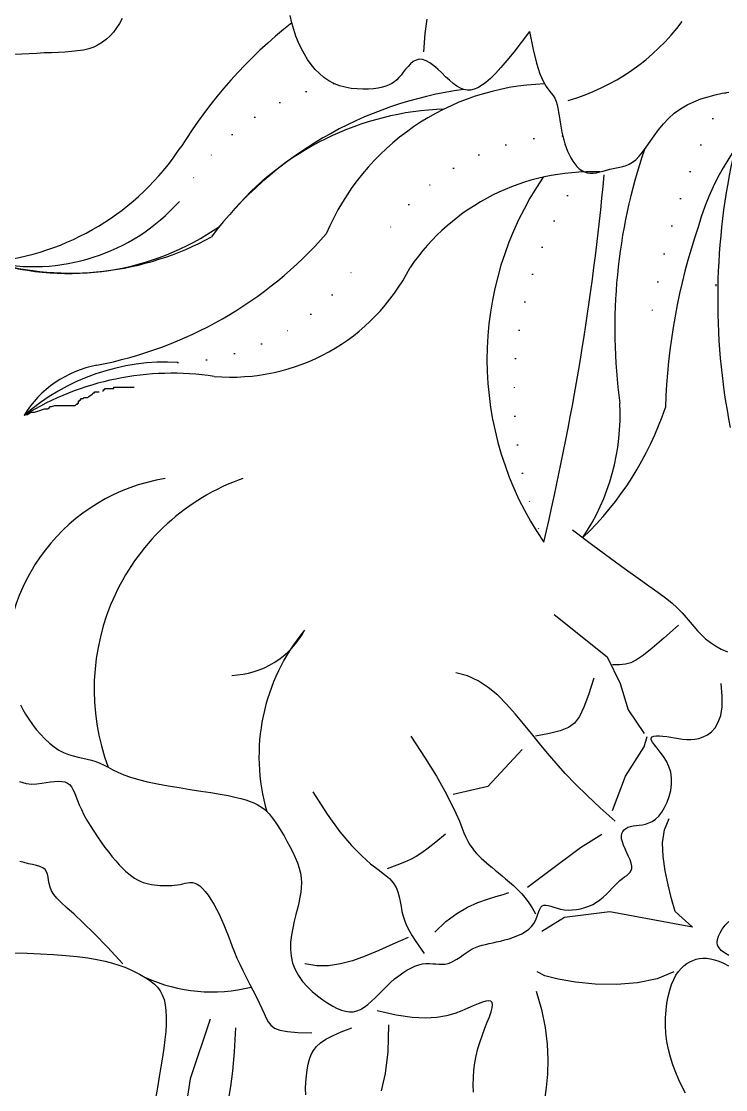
# Model space of a CAD drawing. Extents: x 477 to 1072, y 2734 to 3432.
# Drawn here: x 689.5 to 844.8, y 2968.8 to 3204.5 of the extents above; entities that cross this region are included whole.
import ezdxf

# ---------------------------------------------------------------- set-up
doc = ezdxf.new("R2010")
doc.units = 0
doc.header["$LTSCALE"] = 10
doc.header["$MEASUREMENT"] = 0
doc.linetypes.add('DOT2', pattern=[0.125, 0, -0.125])
for name, color, linetype in [('3', 3, 'CONTINUOUS'), ('4', 4, 'CONTINUOUS'), ('7', 7, 'CONTINUOUS')]:
    doc.layers.add(name, color=color, linetype=linetype)

msp = doc.modelspace()

# ---------------------------------------------------------------- linework, layer by layer
at = {"layer": '3'}
for points in [[(834.46, 3071.31), (831.17, 3068.42), (828.64, 3066.24), (826.7, 3064.68), (825.17, 3063.64), (823.9, 3063.01), (822.7, 3062.68), (821.4, 3062.56), (819.84, 3062.54)], [(815.75, 3059.62), (814.57, 3055.96), (813.57, 3053.18), (812.6, 3051.14), (811.51, 3049.69), (810.14, 3048.68), (808.34, 3047.96), (805.98, 3047.37), (802.88, 3046.77)], [(819.84, 3030.41), (822.76, 3038.01), (826.86, 3044.43), (827.53, 3046.75)], [(799.96, 3043.85), (792.36, 3035.67), (784.75, 3033.92)], [(689.07, 3036.81), (690.55, 3036.35), (691.79, 3036.23), (692.89, 3036.31), (693.95, 3036.44), (694.95, 3036.57), (695.91, 3036.7), (696.8, 3036.79), (697.63, 3036.84), (698.38, 3036.81), (699.04, 3036.69), (699.62, 3036.46), (700.09, 3036.11), (700.49, 3035.63), (700.84, 3035.04), (701.16, 3034.34), (701.48, 3033.54), (701.83, 3032.64), (702.23, 3031.66), (702.71, 3030.6), (703.28, 3029.46), (703.93, 3028.28), (704.65, 3027.06), (705.43, 3025.83), (706.24, 3024.61), (707.07, 3023.41), (707.91, 3022.26), (708.73, 3021.18), (709.53, 3020.18), (710.3, 3019.27), (711.04, 3018.44), (711.77, 3017.69), (712.46, 3017.02), (713.14, 3016.42), (713.81, 3015.91), (714.45, 3015.47), (715.08, 3015.1), (715.7, 3014.79), (716.31, 3014.54), (716.92, 3014.35), (717.53, 3014.19), (718.14, 3014.08), (718.76, 3013.99), (719.39, 3013.92), (720.04, 3013.87), (720.69, 3013.84), (721.35, 3013.82), (722, 3013.83), (722.65, 3013.85), (723.28, 3013.9), (723.9, 3013.98), (724.49, 3014.08), (725.06, 3014.2), (725.61, 3014.33), (726.13, 3014.44), (726.66, 3014.5), (727.18, 3014.49), (727.71, 3014.38), (728.25, 3014.15), (728.82, 3013.77), (729.41, 3013.22), (730.03, 3012.52), (730.65, 3011.7), (731.27, 3010.76), (731.89, 3009.73), (732.49, 3008.65), (733.07, 3007.51), (733.61, 3006.36), (734.11, 3005.2), (734.59, 3004.03), (735.05, 3002.85), (735.5, 3001.65), (735.98, 3000.42), (736.48, 2999.15), (737.03, 2997.84), (737.63, 2996.48), (738.3, 2995.06), (739.02, 2993.62), (739.76, 2992.16), (740.51, 2990.72), (741.23, 2989.32), (741.91, 2987.98), (742.52, 2986.73), (743.04, 2985.59), (743.46, 2984.59), (743.9, 2983.73), (744.46, 2983), (745.28, 2982.4), (746.47, 2981.94), (748.17, 2981.61), (750.48, 2981.41), (753.55, 2981.35)], [(837.51, 3004.64), (833.68, 3008.09), (832.92, 3010.93), (832.14, 3013.97), (831.46, 3017.11), (831.01, 3020.26), (830.93, 3023.3), (831.35, 3026.14), (832.39, 3028.67)], [(783, 3025.16), (780.86, 3023.42), (779.18, 3022.08), (777.8, 3021.06), (776.57, 3020.26), (775.34, 3019.6), (773.95, 3018.99), (772.27, 3018.34), (770.13, 3017.56)], [(801.13, 3013.47), (805.8, 3016.98), (812.82, 3022.23), (817.5, 3025.16)], [(780.66, 3003.54), (783.09, 3005.88), (785.52, 3007.7), (787.9, 3009.09), (790.16, 3010.11), (792.26, 3010.87), (794.15, 3011.43), (795.75, 3011.88), (797.03, 3012.3)], [(837.51, 3004.64), (819.26, 3008.06), (809.26, 3006.81), (804.26, 3003.68)], [(845.54, 2998.43), (844.59, 2998.98), (843.87, 2999.53), (843.37, 3000.09), (843.06, 3000.68), (842.95, 3001.3), (843, 3001.96), (843.22, 3002.67), (843.59, 3003.42), (844.09, 3004.23), (844.74, 3005.07), (845.52, 3005.93)], [(774.81, 3002.37), (771.43, 3000.87), (768.29, 2999.49), (765.34, 2998.26), (762.53, 2997.26), (759.84, 2996.53), (757.22, 2996.13), (754.62, 2996.11), (752.01, 2996.53)], [(835.99, 2967.99), (835.23, 2969.45), (834.5, 2970.99), (833.81, 2972.59), (833.19, 2974.25), (832.65, 2975.94), (832.21, 2977.67), (831.87, 2979.42), (831.66, 2981.18), (831.57, 2982.93), (831.58, 2984.64), (831.69, 2986.31), (831.89, 2987.9), (832.17, 2989.39), (832.51, 2990.78), (832.92, 2992.02), (833.37, 2993.12), (833.87, 2994.07), (834.41, 2994.88), (834.99, 2995.57), (835.6, 2996.15), (836.24, 2996.63), (836.91, 2997.02), (837.6, 2997.33), (838.32, 2997.57), (839.06, 2997.73), (839.83, 2997.81), (840.64, 2997.8), (841.49, 2997.69), (842.4, 2997.48), (843.36, 2997.15), (844.38, 2996.71), (845.46, 2996.14)], [(803.01, 2990.56), (804.2, 2986.45), (805, 2982.55), (805.46, 2978.87), (805.63, 2975.42), (805.55, 2972.21), (805.27, 2969.24), (804.84, 2966.52)], [(789.23, 2968.23), (789.16, 2969.86), (789.18, 2971.48), (789.3, 2973.1), (789.5, 2974.7), (789.8, 2976.29), (790.19, 2977.86), (790.65, 2979.41), (791.18, 2980.91), (791.71, 2982.34), (792.23, 2983.68), (792.7, 2984.89), (793.07, 2985.96), (793.33, 2986.85), (793.42, 2987.54), (793.32, 2988.02), (793.04, 2988.29), (792.58, 2988.38), (791.95, 2988.31), (791.17, 2988.09), (790.23, 2987.74), (789.15, 2987.29), (787.95, 2986.76), (786.6, 2986.18), (785.07, 2985.6), (783.28, 2985.09), (781.15, 2984.74), (778.63, 2984.6), (775.64, 2984.75), (772.12, 2985.26), (767.99, 2986.19)], [(731.1, 2984.32), (726.72, 2971.2), (725.47, 2963.08), (721.72, 2963.08), (718.18, 2961.26)], [(736.72, 2982.44), (736.44, 2977.15), (736.06, 2972.89), (735.62, 2969.52), (735.15, 2966.9)], [(752.21, 2967.65), (752.18, 2969.07), (752.22, 2970.48), (752.33, 2971.84), (752.5, 2973.16), (752.73, 2974.39), (753.03, 2975.52), (753.41, 2976.54), (753.9, 2977.46), (754.56, 2978.31), (755.45, 2979.12), (756.62, 2979.91), (758.13, 2980.71), (760.02, 2981.54), (762.36, 2982.44)], [(770.49, 2983.07), (770.28, 2977.13), (769.71, 2972.33), (768.85, 2968.53)]]:
    msp.add_lwpolyline(points, dxfattribs=at)
at = {"layer": '3', "linetype": 'DOT2', "ltscale": 5}
for centre, radius, start, end in [((769.1, 3141.51), 50.46, 102.2359, 152.4984), ((990.76, 3112.93), 164.51, 152.534, 171.5177), ((810.14, 3131.08), 48.25, 91.5679, 146.6581), ((884.2, 3122.57), 86.06, 145.3709, 202.4974), ((722.85, 3178.22), 48.94, 271.3331, 327.4388)]:
    msp.add_arc(centre, radius, start, end, dxfattribs=at)
at = {"layer": '3'}
for centre, radius, start, end in [((798.37, 3106.23), 84.05, 97.745, 142.8168), ((815.23, 3122.81), 48.53, 87.8128, 145.5693), ((230.62, 3225.88), 590.02, 346.64979, 354.62884), ((692.17, 3193.57), 43.15, 257.2803, 318.2103), ((969.64, 3114.9), 138.17, 161.3416, 178.158), ((700.33, 3213.19), 64.19, 254.0345, 298.9563), ((735.76, 3170.3), 44.26, 265.1654, 333.053), ((721.45, 3081.72), 47.64, 86.9404, 131.1905), ((722.78, 3064.89), 62, 81.422, 121.8315), ((764.72, 3141.61), 70.43, 313.6264, 341.5678), ((728.03, 3062.15), 42.08, 99.3444, 185.1669), ((754.86, 3057.19), 49.34, 109.5773, 200.4665), ((735.17, 3079.27), 19.07, 272.1446, 331.556), ((785.32, 3042.39), 43.44, 140.2126, 196.3547), ((731.49, 3025.78), 35.41, 245.6001, 284.1331)]:
    msp.add_arc(centre, radius, start, end, dxfattribs=at)
at = {"layer": '4'}
for p, q in [((842.72, 3146.1), (842.72, 3146.54)), ((707.85, 3123.29), (707.85, 3123.54)), ((707.85, 3123.54), (709.85, 3123.54)), ((709.85, 3123.54), (709.85, 3123.79)), ((709.85, 3123.79), (714.35, 3123.79)), ((702.59, 3121.04), (702.59, 3121.29)), ((702.59, 3121.29), (703.09, 3121.29)), ((703.09, 3121.29), (703.34, 3121.54)), ((703.34, 3121.54), (704.09, 3121.54)), ((704.09, 3121.54), (704.34, 3121.79)), ((704.34, 3121.79), (705.09, 3122.29)), ((705.09, 3122.29), (705.34, 3122.54)), ((705.34, 3122.54), (705.59, 3122.54)), ((705.59, 3122.54), (705.59, 3122.79)), ((705.59, 3122.79), (706.6, 3122.79)), ((707.35, 3123.04), (707.6, 3123.04)), ((707.6, 3123.04), (707.6, 3123.29)), ((707.6, 3123.29), (707.85, 3123.29)), ((693.08, 3118.54), (694.58, 3119.04)), ((694.58, 3119.04), (695.33, 3119.04)), ((695.33, 3119.04), (695.58, 3119.29)), ((695.58, 3119.29), (695.83, 3119.54)), ((695.83, 3119.54), (696.08, 3119.54)), ((696.08, 3119.54), (696.84, 3119.79)), ((696.84, 3119.79), (701.34, 3119.79)), ((701.34, 3119.79), (701.59, 3120.04)), ((701.59, 3120.04), (701.84, 3120.04)), ((701.84, 3120.04), (701.84, 3120.29)), ((701.84, 3120.29), (702.09, 3120.29)), ((702.09, 3120.29), (702.09, 3120.79)), ((702.09, 3120.79), (702.34, 3120.79)), ((702.34, 3120.79), (702.34, 3121.04)), ((702.34, 3121.04), (702.59, 3121.04)), ((690.08, 3117.79), (690.83, 3117.79)), ((690.83, 3117.79), (691.58, 3118.29)), ((691.58, 3118.29), (692.33, 3118.29)), ((692.33, 3118.29), (693.08, 3118.54))]:
    msp.add_line(p, q, dxfattribs=at)
for points in [[(711.72, 3205.16), (711.1, 3204.1), (710.46, 3203.11), (709.77, 3202.19), (709.03, 3201.35), (708.23, 3200.59), (707.37, 3199.92), (706.44, 3199.35), (705.42, 3198.87), (704.32, 3198.5), (703.14, 3198.22), (701.87, 3198.01), (700.53, 3197.87), (699.13, 3197.76), (697.65, 3197.69), (696.11, 3197.62), (694.52, 3197.56), (692.88, 3197.48), (691.21, 3197.4), (689.54, 3197.31), (687.9, 3197.23)], [(801.58, 3202.33), (799.74, 3199.9), (798.08, 3197.77), (796.58, 3195.94), (795.24, 3194.37), (794.03, 3193.04), (792.93, 3191.96), (791.93, 3191.08), (791, 3190.39), (790.14, 3189.89), (789.33, 3189.55), (788.55, 3189.38), (787.79, 3189.37), (787.05, 3189.51), (786.3, 3189.81), (785.53, 3190.25), (784.74, 3190.83), (783.92, 3191.53), (783.06, 3192.32), (782.19, 3193.15), (781.31, 3193.97), (780.44, 3194.73), (779.58, 3195.37), (778.76, 3195.86), (777.98, 3196.14), (777.25, 3196.19), (776.57, 3196.01), (775.93, 3195.66), (775.34, 3195.17), (774.77, 3194.59), (774.24, 3193.96), (773.72, 3193.31), (773.23, 3192.69), (772.75, 3192.13), (772.26, 3191.64), (771.75, 3191.2), (771.2, 3190.83), (770.58, 3190.5), (769.89, 3190.23), (769.1, 3190), (768.19, 3189.82), (767.16, 3189.68), (766.02, 3189.59), (764.79, 3189.57), (763.52, 3189.62), (762.21, 3189.76), (760.91, 3190), (759.63, 3190.35), (758.41, 3190.83), (757.26, 3191.43), (756.19, 3192.16), (755.2, 3193), (754.27, 3193.95), (753.41, 3195), (752.62, 3196.12), (751.89, 3197.32), (751.21, 3198.59), (750.59, 3199.91), (750.03, 3201.29), (749.54, 3202.73), (749.11, 3204.23), (748.75, 3205.8)], [(801.58, 3202.33), (802.36, 3198.34), (803.12, 3195.28), (803.86, 3192.99), (804.55, 3191.33), (805.2, 3190.16), (805.79, 3189.34), (806.32, 3188.72), (806.76, 3188.16), (807.13, 3187.56), (807.42, 3186.88), (807.64, 3186.14), (807.83, 3185.35), (807.98, 3184.52), (808.11, 3183.66), (808.23, 3182.78), (808.36, 3181.89), (808.51, 3181), (808.68, 3180.11), (808.88, 3179.24), (809.1, 3178.37), (809.36, 3177.52), (809.64, 3176.7), (809.95, 3175.9), (810.29, 3175.13), (810.67, 3174.4), (811.09, 3173.71), (811.54, 3173.08), (812.02, 3172.51), (812.54, 3172.02), (813.1, 3171.62), (813.68, 3171.32), (814.31, 3171.12), (814.97, 3171.04), (815.65, 3171.05), (816.36, 3171.15), (817.09, 3171.3), (817.82, 3171.49), (818.56, 3171.7), (819.3, 3171.9), (820.03, 3172.09), (820.75, 3172.24), (821.46, 3172.38), (822.16, 3172.54), (822.86, 3172.76), (823.57, 3173.05), (824.29, 3173.47), (825.01, 3174.02), (825.75, 3174.76), (826.52, 3175.69), (827.32, 3176.79), (828.16, 3178), (829.06, 3179.29), (830.03, 3180.61), (831.09, 3181.9), (832.23, 3183.14), (833.49, 3184.27), (834.85, 3185.25), (836.31, 3186.09), (837.83, 3186.81), (839.39, 3187.41), (840.97, 3187.91), (842.54, 3188.33), (844.06, 3188.67), (845.53, 3188.94)], [(811.07, 3092.34), (815.56, 3088.92), (819.43, 3086.05), (822.73, 3083.66), (825.53, 3081.67), (827.9, 3080.01), (829.88, 3078.6), (831.54, 3077.36), (832.95, 3076.22), (834.15, 3075.12), (835.2, 3074.05), (836.13, 3073), (836.99, 3071.98), (837.8, 3071), (838.61, 3070.06), (839.47, 3069.15), (840.4, 3068.29), (841.45, 3067.47), (842.6, 3066.71), (843.87, 3066.01), (845.23, 3065.38)], [(689.26, 3053.74), (689.8, 3052.71), (690.41, 3051.64), (691.12, 3050.53), (691.9, 3049.41), (692.75, 3048.3), (693.67, 3047.22), (694.63, 3046.21), (695.64, 3045.27), (696.67, 3044.45), (697.72, 3043.75), (698.79, 3043.2), (699.85, 3042.78), (700.91, 3042.46), (701.96, 3042.2), (702.99, 3041.97), (704, 3041.75), (704.97, 3041.51), (705.91, 3041.22), (706.81, 3040.85), (707.7, 3040.42), (708.63, 3039.93), (709.64, 3039.41), (710.76, 3038.86), (712.05, 3038.3), (713.54, 3037.76), (715.27, 3037.23), (717.26, 3036.74), (719.47, 3036.28), (721.82, 3035.84), (724.24, 3035.44), (726.67, 3035.06), (729.04, 3034.7), (731.27, 3034.35), (733.3, 3034.02), (735.06, 3033.69), (736.58, 3033.37), (737.89, 3033.06), (739, 3032.74), (739.94, 3032.42), (740.75, 3032.09), (741.45, 3031.74), (742.07, 3031.39), (742.63, 3031.01), (743.14, 3030.6), (743.64, 3030.15), (744.11, 3029.65), (744.59, 3029.07), (745.08, 3028.42), (745.6, 3027.67), (746.16, 3026.81), (746.77, 3025.84), (747.41, 3024.78), (748.06, 3023.64), (748.71, 3022.45), (749.32, 3021.24), (749.87, 3020.02), (750.36, 3018.82), (750.74, 3017.66), (751.01, 3016.56), (751.17, 3015.49), (751.23, 3014.45), (751.2, 3013.41), (751.09, 3012.35), (750.9, 3011.24), (750.66, 3010.06), (750.35, 3008.8), (750, 3007.43), (749.65, 3005.98), (749.32, 3004.46), (749.05, 3002.91), (748.87, 3001.33), (748.83, 2999.76), (748.95, 2998.22), (749.28, 2996.72), (749.83, 2995.3), (750.58, 2993.96), (751.49, 2992.7), (752.52, 2991.53), (753.63, 2990.45), (754.79, 2989.48), (755.95, 2988.62), (757.08, 2987.86), (758.14, 2987.23), (759.13, 2986.72), (760.08, 2986.34), (760.97, 2986.09), (761.83, 2985.97), (762.67, 2986), (763.48, 2986.18), (764.29, 2986.5), (765.09, 2986.98), (765.9, 2987.58), (766.71, 2988.29), (767.53, 2989.07), (768.35, 2989.9), (769.19, 2990.76), (770.05, 2991.61), (770.91, 2992.44), (771.8, 2993.22), (772.7, 2993.93), (773.6, 2994.57), (774.5, 2995.14), (775.39, 2995.63), (776.26, 2996.03), (777.11, 2996.33), (777.93, 2996.53), (778.72, 2996.63), (779.47, 2996.64), (780.2, 2996.6), (780.9, 2996.54), (781.59, 2996.49), (782.26, 2996.46), (782.93, 2996.5), (783.58, 2996.63), (784.24, 2996.87), (784.9, 2997.2), (785.56, 2997.6), (786.23, 2998.05), (786.9, 2998.52), (787.57, 2999), (788.25, 2999.44), (788.94, 2999.84), (789.64, 3000.17), (790.36, 3000.44), (791.09, 3000.67), (791.84, 3000.86), (792.63, 3001.04), (793.44, 3001.21), (794.29, 3001.39), (795.18, 3001.59), (796.11, 3001.83), (797.07, 3002.11), (798.03, 3002.43), (798.96, 3002.8), (799.84, 3003.22), (800.66, 3003.69), (801.39, 3004.22), (802, 3004.81), (802.49, 3005.45), (802.86, 3006.14), (803.15, 3006.83), (803.39, 3007.5), (803.6, 3008.11), (803.81, 3008.65), (804.05, 3009.09), (804.34, 3009.38), (804.71, 3009.52), (805.16, 3009.53), (805.68, 3009.44), (806.27, 3009.27), (806.92, 3009.07), (807.63, 3008.85), (808.4, 3008.65), (809.22, 3008.51), (810.08, 3008.44), (810.97, 3008.45), (811.89, 3008.54), (812.81, 3008.71), (813.73, 3008.96), (814.63, 3009.29), (815.5, 3009.69), (816.33, 3010.16), (817.11, 3010.71), (817.84, 3011.3), (818.52, 3011.94), (819.17, 3012.58), (819.78, 3013.23), (820.37, 3013.84), (820.94, 3014.42), (821.5, 3014.93), (822.04, 3015.37), (822.55, 3015.75), (823.02, 3016.09), (823.43, 3016.43), (823.77, 3016.78), (824, 3017.16), (824.13, 3017.61), (824.13, 3018.15), (823.99, 3018.78), (823.74, 3019.5), (823.41, 3020.28), (823.04, 3021.09), (822.67, 3021.91), (822.33, 3022.72), (822.06, 3023.48), (821.89, 3024.18), (821.84, 3024.79), (821.92, 3025.32), (822.12, 3025.77), (822.42, 3026.14), (822.81, 3026.45), (823.28, 3026.69), (823.82, 3026.87), (824.42, 3027.01), (825.06, 3027.1), (825.74, 3027.18), (826.45, 3027.27), (827.17, 3027.42), (827.91, 3027.65), (828.64, 3027.99), (829.36, 3028.48), (830.07, 3029.15), (830.75, 3030.01), (831.37, 3031.05), (831.92, 3032.23), (832.37, 3033.51), (832.7, 3034.85), (832.88, 3036.21), (832.89, 3037.57), (832.7, 3038.88), (832.31, 3040.12), (831.76, 3041.27), (831.11, 3042.32), (830.41, 3043.28), (829.74, 3044.13), (829.14, 3044.87), (828.68, 3045.49), (828.41, 3045.99), (828.39, 3046.37), (828.59, 3046.63), (828.98, 3046.79), (829.54, 3046.87), (830.22, 3046.87), (830.99, 3046.81), (831.83, 3046.71), (832.7, 3046.58), (833.58, 3046.42), (834.46, 3046.28), (835.34, 3046.15), (836.23, 3046.07), (837.12, 3046.06), (838.03, 3046.13), (838.94, 3046.31), (839.87, 3046.63), (840.8, 3047.09), (841.7, 3047.75), (842.52, 3048.66), (843.21, 3049.86), (843.73, 3051.39), (844.04, 3053.3), (844.08, 3055.64), (843.81, 3058.46)], [(687.69, 2999), (690.75, 2998.92), (693.72, 2998.79), (696.58, 2998.63), (699.28, 2998.42), (701.79, 2998.17), (704.09, 2997.88), (706.13, 2997.54), (707.95, 2997.15), (709.56, 2996.73), (711, 2996.28), (712.28, 2995.81), (713.44, 2995.32), (714.5, 2994.82), (715.49, 2994.31), (716.42, 2993.79), (717.3, 2993.26), (718.11, 2992.7), (718.85, 2992.08), (719.51, 2991.38), (720.08, 2990.6), (720.56, 2989.71), (720.93, 2988.7), (721.2, 2987.54), (721.36, 2986.25), (721.42, 2984.83), (721.4, 2983.28), (721.3, 2981.61), (721.13, 2979.83), (720.89, 2977.94), (720.59, 2975.94), (720.25, 2973.85), (719.87, 2971.65), (719.47, 2969.3), (719.04, 2966.81)]]:
    msp.add_lwpolyline(points, dxfattribs=at)
for centre, radius, start, end in [((785.08, 3120.72), 64.52, 92.089, 140.2933), ((699.86, 3207.52), 58.62, 252.9514, 304.6608)]:
    msp.add_arc(centre, radius, start, end, dxfattribs=at)
at = {"layer": '7'}
for points in [[(778.28, 3197.8), (778.57, 3201.88), (778.99, 3205.05)], [(806.97, 3073.64), (818.67, 3064.3), (821.59, 3058.46), (823.35, 3052.61), (826.86, 3047.36)], [(820.42, 3028.08), (817.14, 3031.01), (814.26, 3033.72), (811.72, 3036.23), (809.46, 3038.59), (807.42, 3040.84), (805.54, 3043.03), (803.75, 3045.19), (802, 3047.36), (800.23, 3049.56), (798.41, 3051.76), (796.52, 3053.87), (794.55, 3055.83), (792.46, 3057.57), (790.24, 3059.02), (787.88, 3060.12), (785.34, 3060.79)], [(775.4, 3046.77), (778.54, 3041.95), (781.01, 3037.94), (782.9, 3034.64), (784.31, 3031.95), (785.34, 3029.79), (786.09, 3028.06), (786.64, 3026.66), (787.09, 3025.5), (787.53, 3024.49), (787.97, 3023.6), (788.42, 3022.82), (788.88, 3022.13), (789.36, 3021.51), (789.85, 3020.94), (790.36, 3020.41), (790.89, 3019.9), (791.46, 3019.39), (792.05, 3018.87), (792.67, 3018.34), (793.32, 3017.79), (794.01, 3017.22), (794.74, 3016.63), (795.5, 3015.99), (796.3, 3015.32), (797.14, 3014.6), (798.01, 3013.83), (798.88, 3013), (799.76, 3012.1), (800.61, 3011.12), (801.42, 3010.05), (802.18, 3008.89), (802.88, 3007.63)], [(753.76, 3034.5), (756.9, 3029.59), (759.74, 3025.7), (762.29, 3022.69), (764.54, 3020.39), (766.5, 3018.66), (768.17, 3017.35), (769.56, 3016.31), (770.67, 3015.37), (771.51, 3014.42), (772.12, 3013.43), (772.54, 3012.42), (772.84, 3011.37), (773.05, 3010.31), (773.23, 3009.23), (773.43, 3008.14), (773.69, 3007.05), (774.06, 3005.95), (774.52, 3004.86), (775.06, 3003.79), (775.66, 3002.74), (776.3, 3001.71), (776.97, 3000.72), (777.65, 2999.77), (778.32, 2998.87)], [(711.87, 2996.54), (708.45, 3000.26), (705.54, 3003.25), (703.12, 3005.63), (701.12, 3007.5), (699.52, 3008.95), (698.26, 3010.1), (697.31, 3011.04), (696.61, 3011.88), (696.13, 3012.7), (695.81, 3013.51), (695.61, 3014.29), (695.48, 3015.03), (695.37, 3015.72), (695.24, 3016.35), (695.03, 3016.9), (694.69, 3017.36), (694.2, 3017.72), (693.56, 3018.01), (692.8, 3018.24), (691.95, 3018.45), (691.03, 3018.66), (690.07, 3018.9), (689.09, 3019.18)], [(833.4, 2994.78), (829.69, 2993.27), (825.37, 2992.39), (820.72, 2992.03), (816.05, 2992.11), (811.67, 2992.52), (807.87, 2993.16), (804.95, 2993.95), (803.23, 2994.78)]]:
    msp.add_lwpolyline(points, dxfattribs=at)
for centre, radius, start, end in [((814.91, 3120.95), 106.14, 128.3126, 148.2797), ((796.74, 3233.15), 47.97, 286.1609, 323.387), ((806.68, 3136.51), 54.26, 91.9001, 157.0827), ((894.7, 3143.21), 58.18, 126.648, 164.1436), ((677.17, 3208.06), 56.85, 275.5545, 326.5896), ((942.62, 3136.74), 122.26, 161.1495, 187.7262), ((990.32, 3143.26), 147.25, 167.0544, 191.0948), ((863.45, 3129.98), 71.27, 145.6906, 214.4712), ((689.18, 3216.88), 89.83, 280.8702, 318.7398), ((710.58, 3105.07), 24.02, 100.722, 148.6355), ((773.44, 3117.55), 48.11, 325.9728, 3.281)]:
    msp.add_arc(centre, radius, start, end, dxfattribs=at)

doc.saveas('drawing.dxf')
